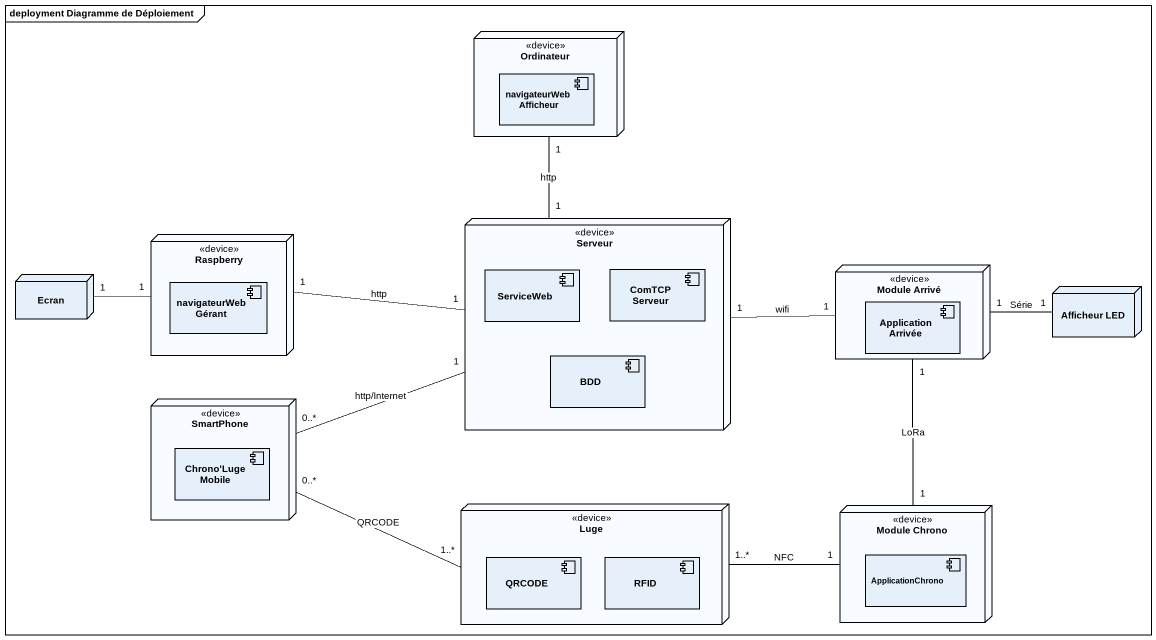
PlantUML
@startuml
mainframe deployment Diagramme de Déploiement
node Ordinateur <<device>> {
  component "navigateurWeb Afficheur" as navigateurWeb_Afficheur
}
node Serveur <<device>> {
  component ServiceWeb
  component "ComTCP Serveur" as ComTCP_Serveur
  component BDD
}
node Raspberry <<device>> {
  component "navigateurWeb Gérant" as navigateurWeb_Gérant
}
node Ecran
node "Module Arrivé" as Module_Arrivé <<device>> {
  component "Application Arrivée" as Application_Arrivée
}
node "Afficheur LED" as Afficheur_LED
node SmartPhone <<device>> {
  component "Chrono'Luge Mobile" as Chrono_Luge_Mobile
}
node Luge <<device>> {
  component QRCODE
  component RFID
}
node "Module Chrono" as Module_Chrono <<device>> {
  component ApplicationChrono
}
Ordinateur "1" -- "1" Serveur : http
Serveur "1" -right- "1" Module_Arrivé : wifi
Raspberry "1" -right- "1" Serveur : http
Ecran "1" -right- "1" Raspberry
Module_Arrivé "1" -right- "1" Afficheur_LED : Série
SmartPhone "0..*" -right- "1" Serveur : http/Internet
SmartPhone "0..*" -right- "1..*" Luge : QRCODE
Luge "1..*" -right- "1" Module_Chrono : NFC
Module_Chrono "1" -up- "1" Module_Arrivé : LoRa
@enduml
